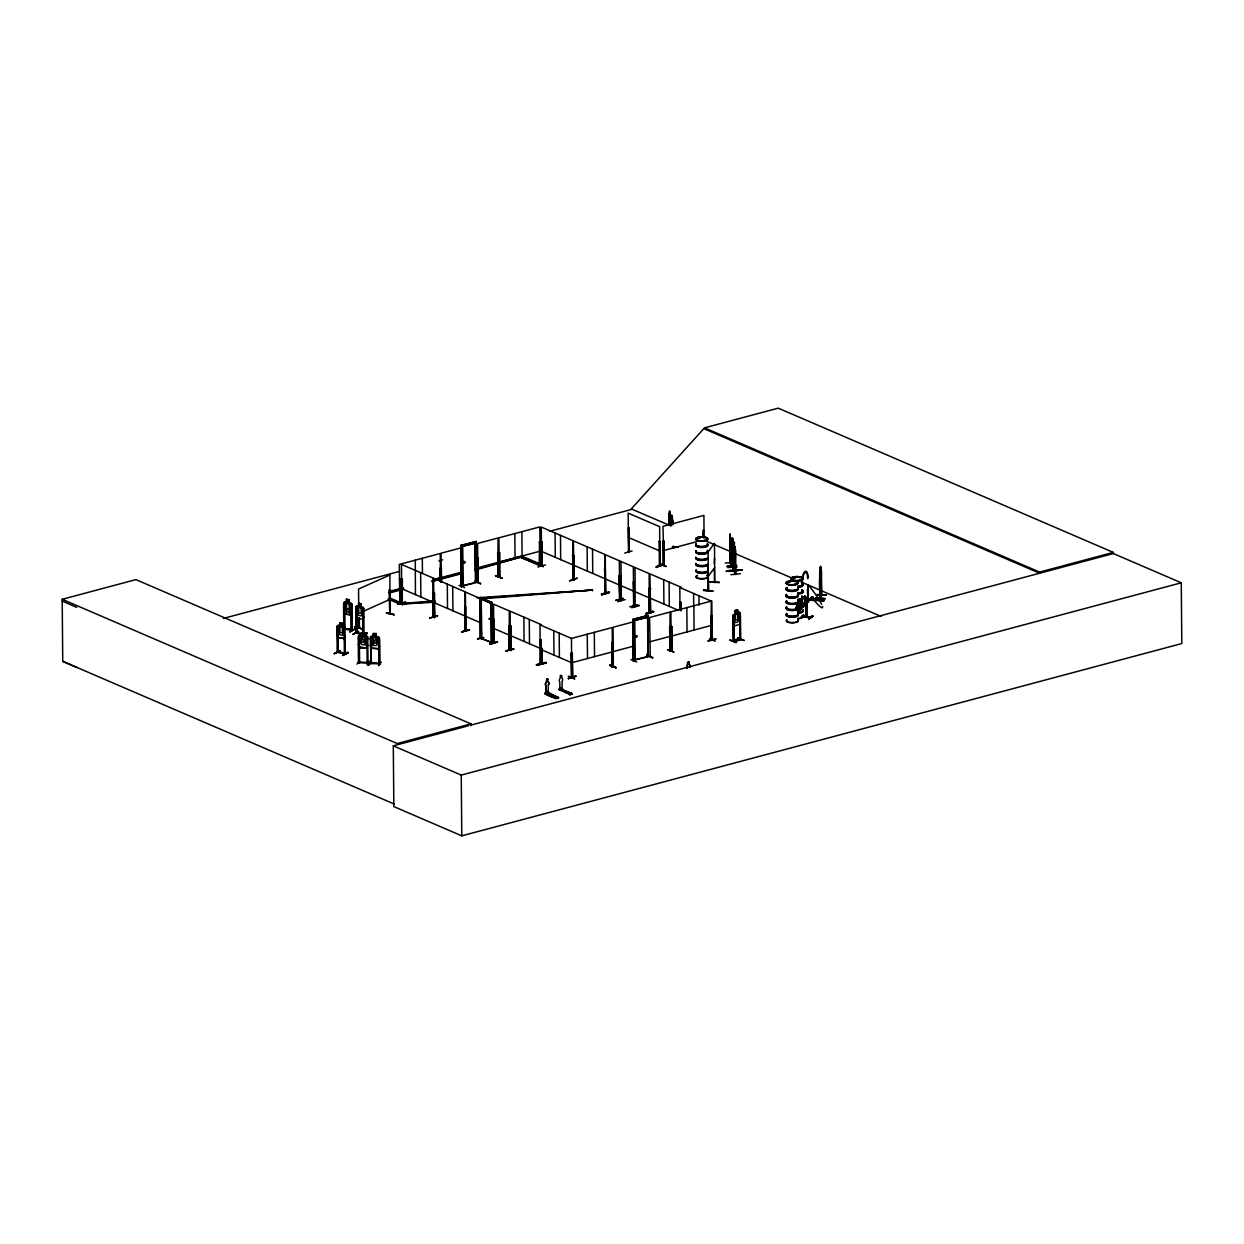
<?xml version="1.0" encoding="UTF-8"?>
<svg xmlns="http://www.w3.org/2000/svg" width="1244" height="1244" viewBox="0 0 1244 1244"><rect width="100%" height="100%" fill="white"/><g stroke="black" fill="none" stroke-linecap="round" stroke-linejoin="round"><path stroke-width="1.5" d="M807.527 590.651L807.776 599.033L808.273 588.707M808.289 598.317L808.305 590.356M797.808 608.969L799.208 606.606L800.669 607.383L799.472 605.75L800.623 602.205L799.208 605.361L797.793 604.631L798.928 606.248L797.808 608.969A6.127 2.068 -0.5 0 1 789.924 610.073A6.127 2.068 -0.5 0 1 786.597 607.399M807.045 599.126C806.205 596.342 809.129 598.053 806.858 597.835M807.076 597.12L808.88 598.815M807.807 585.582L807.822 588.039L807.822 585.302M807.651 590.154L807.745 588.505M547.811 679.084L548.029 681.79A2.146 1.617 -66.7 0 1 548.402 684.884L548.122 692.784L545.416 693.406C543.939 695.598 572.427 703.575 545.416 693.406M560.5 675.321L561.837 675.647L561.806 678.042A2.146 1.617 -66.7 0 1 562.179 681.137L561.977 689.083L559.271 689.705C558.665 687.761 559.271 692.193 561.635 689.285L572.489 694.059L571.198 693.203L568.648 694.09L571.198 693.203M820.231 573.826L820.356 573.313M819.967 577.107L819.951 579.751M820.34 573.515L820.449 572.769M820.371 579.004L820.418 584.338M703.529 590.589L712.967 591.133L703.591 590.014M703.575 590.06L712.967 591.195M820.185 568.586L820.465 566.953L820.465 567.948M819.858 577.34L819.889 584.462L820.574 575.77M821.584 594.694L820.356 598.457L820.574 570.265L820.884 585.675M824.912 598.551L815.271 598.364M824.834 598.815L815.333 597.773L824.912 598.659M669.583 512.683L669.583 511.688M807.558 589.034L807.916 599.033M731.114 550.501C731.363 543.612 731.783 555.197 729.855 548.091L729.761 544.856M733.633 552.305L733.385 554.979L733.649 552.367M735.111 558.991C731.41 543.721 735.313 565.149 735.375 556.363M820.853 575.319L820.2 579.222L820.558 575.677M734.333 543.55L734.193 543.006M735.048 564.823L733.478 559.054L735.048 564.823L735.22 562.195M820.434 586.733L820.822 581.135M734.831 562.568L725.205 562.988M729.171 571.385C770.689 567.155 698.366 573.764 738.827 570.312M546.334 693.203L545.914 685.491A2.146 1.617 -66.7 0 1 546.318 682.241L546.722 679.068M547.111 691.68L546.287 691.851L546.971 691.275M547.267 691.882L546.287 691.602L547.282 691.819M545.028 693.965L547.78 692.986L547.764 691.928L548.853 693.452L546.303 694.136L546.411 691.462M560.266 688.165L559.956 689.518L559.769 681.79A2.146 1.617 -66.7 0 1 560.095 678.509L560.406 675.57M389.543 597.882L401.019 602.827L399.542 603.978C400.412 601.49 400.117 602.531 399.962 603.573M499.108 576.05L500.166 576.796M540.067 565.103L539.352 566.191L539.912 541.684L540.409 566.067L539.787 526.912L498.86 537.843L499.373 577.029L499.435 576.127M539.476 565.258L540.316 565.211M571.696 676.627L571.991 676.752M611.939 666.768L612.872 666.706L611.892 666.8L612.359 642.308L612.654 666.597M611.924 665.882L612.126 666.006M672.18 650.861L671.122 650.954L671.962 649.866M711.475 640.193L711.148 615.547L711.755 640.302M819.578 578.133L820.9 574.946M819.749 591.46L820.978 582.969L819.749 591.46L819.501 580.808L820.931 577.636M819.703 578.133L820.853 574.23L820.993 575.023M807.683 585.286L808.118 584.524A21.039 2.581 53.1 0 1 821.615 604.351M811.446 597.198C812.736 601.723 814.882 594.585 811.446 597.198C808.429 600.246 815.753 599.033 811.43 597.167A21.039 2.581 53.1 0 0 822.486 606.512M804.37 597.478L804.712 596.622M804.728 596.171L798.803 602.096L805.039 596.296L805.195 605.237L798.866 610.198L805.163 605.128M804.775 597.431L805.086 596.234L798.788 601.272M804.448 605.579L804.852 604.522M806.61 599.515L823.901 600.494L806.61 599.997M806.921 597.12L806.921 599.219L824.337 599.421L822.02 600.401M461.726 632.061L469.423 630.102M489.856 644.174L497.538 641.702L489.887 644.268M497.507 642.122L489.716 644.19M601.598 594.819L601.536 594.026L609.202 591.973L601.598 594.819L609.513 592.579M629.682 606.839L637.348 604.739M806.407 601.101L806.143 601.738M816.266 599.375L818.132 599.297M819.92 577.605L820.138 576.081M819.951 578.755L819.998 582.954L819.827 580.295M820.123 570.25L819.905 598.426L820.123 597.198M616.169 667.453L610.073 665.027M804.681 596.342L804.417 605.455M669.148 525.03C667.608 503.26 671.853 516.493 670.749 526.29M671.231 518.328L671.822 515.234L672.584 524.595M671.34 518.313L671.48 517.504M730.368 536.522L729.933 563.19L729.855 536.102L731.301 539.974L731.488 566.067M731.861 541.28L732.11 540.456L733.26 542.99M733.804 626.105L732.871 623.337L733.742 626.074L739.527 624.441L740.258 621.254M354.789 627.1L362.517 628.997L354.804 626.681M806.019 601.179L805.879 617.086L805.521 601.661L806.532 600.385M734.007 551.154L733.696 550.408M337.14 634.207L338.073 637.379L344.261 638.716L345.023 635.855M363.948 616.526L363.108 619.356L356.904 618.004L355.986 614.831M351.181 615.049L352.036 612.281M352.13 612.312L351.243 615.158L344.728 613.992L343.748 610.851M797.217 604.04C798.695 597.649 793.656 621.316 802.224 606.979L802.1 599.981L797.653 602.718M405.637 602.251L397.753 604.273L405.388 602.205M537.828 567.015L545.478 564.916M514.254 649.057L506.635 650.752M569.876 580.808L577.154 578.211M624.706 553.067L632.092 550.921M646.445 613.774L654.095 611.675M736.277 642.262L729.73 640.333M396.634 602.236L402.605 604.351M495.812 575.817L502.141 578.133M568.275 676.441L574.65 678.882M568.632 676.285L574.604 678.773M666.053 566.16L659.755 564.154M668.183 649.648L674.139 652.183M367.789 645.045L366.856 647.953L359.563 647.502L358.474 644.454M806.299 601.365L805.521 601.909L806.921 601.692L806.656 617.195L806.547 601.396M362.968 633.834L356.841 632.605M334.512 653.722L339.907 650.472L334.403 653.644M339.83 650.876L334.076 653.629M353.28 634.269L358.676 631.517M820.091 573.017L820.527 571.96L820.465 577.776L820.776 577.029M820.558 576.081L820.231 579.284M820.185 582.659L820.605 581.663M819.998 585.333L820.62 584.058M819.843 588.645C822.439 581.897 818.894 593.217 819.765 586.111L819.843 591.46M464.167 562.443L465.256 562.35M464.152 561.448L464.572 562.739M465.225 562.319L464.199 562.412M636.166 636.493C637.69 636.508 634.58 634.984 636.757 636.866M489.079 619.248L490.463 619.248M490.183 619.294L489.856 618.299M490.525 619.154L490.027 618.734M492.018 618.828L492.111 617.786M357.028 664.156L359.112 660.984M371.35 661.295L368.737 664.965L370.852 661.715M371.272 661.715L368.784 664.902M820.216 570.265L820.651 566.144L820.978 585.675M821.522 570.949L821.584 595.581L821.009 568.415L819.64 572.318L819.672 588.847M820.169 576.827L820.62 575.848M819.889 582.954L821.242 577.154M816.873 594.772L826.451 595.238L816.795 594.492M820.107 597.229L819.967 598.442M821.755 594.383L821.242 595.503M820.123 597.447L821.258 594.927M819.983 598.411L821.584 594.943M371.039 647.486L376.808 636.57M823.901 600.494L806.563 599.795L807.092 598.597M808.833 598.691L808.367 599.592M816.375 599.002L815.815 600.074M818.132 599.095L817.557 600.168M821.429 599.484L819.672 599.173L819.112 600.246M821.429 599.266L820.853 600.339M823.823 600.899L824.337 599.421M546.987 691.975L546.458 691.664M688.958 661.73L687.543 662.274L687.528 665.027A2.146 1.617 -66.7 0 0 687.201 668.308L687.201 668.308A2.146 1.617 -66.7 0 1 687.45 664.996L687.528 665.027M801.851 596.342L801.867 596.311A6.033 2.037 -0.5 0 1 797.793 599.67M359.485 627.209L358.536 627.178L359.485 626.96M389.807 589.672L389.745 614.318L389.279 589.92L390.072 589.749L389.279 589.92M669.225 513.15L669.303 525.31M671.511 518.841L671.729 515.234M732.141 541.793L732.452 538.186L732.98 539.305M733.385 542.913L734.053 571.618L734.178 542.182L734.706 555.275L733.913 551.372M359.5 662.601L358.567 662.694L358.428 636.384L359.516 635.389L361.055 635.482L367.058 647.315M359.5 635.404L361.506 635.544L361.584 632.652M359.376 638.312L358.443 638.374L359.376 638.312L359.609 662.741L358.738 661.808M364.57 632.792L361.46 632.59C358.972 644.05 376.528 625.063 360.076 636.539L360.122 642.122L361.693 644.625L364.585 644.812L366.125 642.526L366.078 636.944L364.508 635.839L364.585 632.761M364.585 635.777L367.726 637.021L368.006 663.301L367.027 662.228M366.731 635.886L367.726 637.021M366.918 638.825L367.773 638.872L366.918 638.825L367.135 663.285L368.006 663.161L358.661 662.679L358.521 636.43M370.23 639.043L371.085 639.105L371.287 663.55L371.396 662.539L379.715 663.207M359.609 662.103L367.96 662.43M369.11 661.139L367.524 664.856M367.135 664.794L369.157 661.528M371.381 663.394L371.381 662.508M378.674 663.394L379.669 663.068M378.845 663.907L379.731 664.094L379.498 639.665L378.565 639.727L378.86 664.063L378.969 663.005M380.866 661.979L378.845 665.587M378.72 665.633L380.944 662.383M732.949 615.36L739.34 612.359L740.18 613.23L740.351 639.354L733.183 641.438L732.809 615.313L735.297 613.572L735.359 610.664C739.791 607.103 735.686 614.878 739.402 612.39M371.194 663.534L370.152 637.177C374.024 637.612 373.309 630.117 373.309 636.477L371.8 637.317L371.847 642.899L373.418 645.403L376.31 645.605L377.834 643.319L377.787 637.737L376.232 636.633L379.436 637.814L379.591 664.094M376.279 633.585L373.184 633.367M370.199 645.232L371.272 648.279L378.58 648.746L379.513 645.838L378.471 648.684L371.381 648.155M379.436 637.83L378.44 636.695L371.21 636.228M545.696 693.67L556.519 698.351M570.234 694.541L559.271 689.705M555.679 698.553L558.634 697.76L547.578 691.991L548.853 692.395M557.903 697.837L547.127 693.406L558.136 697.9M558.292 697.868L555.913 698.382M708.131 590.853L708.023 566.409L708.567 590.729M714.538 558.229L714.258 563.61M719.405 582.627L710.06 581.865M714.833 582.55L714.522 581.461M714.771 581.648L714.74 582.534L714.507 543.317L708.116 551.807L708.489 590.869M714.476 582.347L714.398 568.881M708.334 576.112L714.725 567.622M474.944 546.691L474.975 545.51M475.301 563.019L475.27 561.853M481.164 602.283L481.304 603.122M481.288 601.645L481.304 602.283M481.444 619.481L481.35 618.579M481.568 633.631L481.599 633.072M553.207 696.002L552.196 695.676M699.719 538.325L698.273 537.859M699.423 537.952L698.366 537.952M704.275 540.627L705.224 540.751L704.493 540.316M789.629 582.223L788.478 581.85M788.416 582.192L789.505 582.254M789.816 582.145L788.945 581.694M793.859 577.822L794.885 577.993M794.621 578.071L794.481 578.056M794.823 584.198L795.476 584.369M800.172 580.186L799.939 580.046M673.004 547.189L673.315 546.505M729.901 562.941L731.534 566.067M731.488 565.18L730.399 562.599M733.867 570.374L732.156 566.409M732.7 567.575L731.954 541.187L731.923 566.067L730.275 562.926M734.753 546.225L735.531 574.464L734.209 571.245M734.395 570.669L732.498 567.28L732.389 554.186M735.686 574.09L735.639 550.097M669.505 525.326L631.268 508.936L704.539 427.843L778.246 408.156L1113.318 552.414L1113.333 553.549L1181.271 582.798L1181.8 643.552L461.773 835.844L393.835 806.594L393.306 745.84L468.319 725.796M356.002 606.87L356.935 606.03M337.108 652.416L337.077 626.167L338.057 625.281L344.199 626.634L342.255 626.338L342.38 623.244L343.686 633.18L342.395 635.28L339.923 634.751L338.586 632.061L338.539 626.494L339.767 625.654M343.764 602.873L344.743 602.018M798.803 602.096L805.07 597.104M806.921 601.443L806.501 617.179M807.698 600.899C809.766 597.897 806.61 604.786 807.947 600.93M801.836 606.87L805.179 604.413L804.355 605.377M798.866 609.373L805.148 604.506M807.714 602.298L808.849 601.567L808.584 600.152M801.26 616.931L803.655 614.38M809.02 618.595L812.69 615.562L809.098 618.641M809.098 618.983L813.141 616.091L809.035 619.092M796.144 609.98L796.02 606.979L799.923 602.345L800.934 605.844L799.985 608.129L796.051 609.964L797.357 608.985M797.715 611.597L801.058 608.845M734.069 641.344L733.649 616.946L734.162 641.329M740.724 638.561L740.133 638.732M739.574 615.236L739.978 639.649L739.574 615.236L740.46 615.127L740.662 639.478C732.187 643.926 730.072 639.494 739.698 638.918M496.138 575.677L502.187 578.242M665.991 566.611L659.724 564.232M561.79 689.503L561.619 688.227M571.96 694.23L569.534 694.852L572.287 693.67M358.614 627.147L359.034 628.111L358.816 618.221M358.894 628.111L359.065 617.91M663.41 564.512L663.969 564.372M663.021 565.32L662.896 541.016L663.783 540.907L663.985 565.258L662.974 526.336L703.902 515.405L704.088 537.828M571.291 677.311L571.323 652.898L572.333 653.147L572.629 677.451L572.131 653.053M712.112 615.811L711.226 615.92L712.112 615.811L712.314 640.178L711.786 600.961L670.858 611.892L671.325 651.078L671.822 649.866M712.268 639.276L711.117 639.074M346.501 602.22L346.423 599.266L349.253 599.732L349.284 614.769M352.021 630.537L352.068 604.289L351.166 603.06L344.65 601.941L343.671 602.811L343.935 627.054M344.728 613.992L343.795 610.82M478.038 582.347L478.069 558.136M498.424 576.174L497.802 577.076L497.973 552.678M613.556 666.146L613.323 665.462M344.51 604.755L344.635 629.184L344.51 604.755L343.577 604.724L343.779 627.163M351.212 630.366L351.243 605.983L351.461 630.257M351.85 606.217L351.088 606.077M343.826 628.189L344.79 628.173L344.09 628.92M352.207 629.542L344.635 628.547L351.912 629.651M349.984 631.89L354.664 628.982M349.859 631.936L355.069 629.137M553.331 695.956L552.678 695.583M346.594 602.345L345.21 603.091L345.257 608.674L346.672 611.317L349.269 611.784L350.637 609.638L350.575 604.055L349.191 602.811M817.619 599.515L816.67 599.81M358.567 603.309L361.211 603.884L361.087 606.979L362.47 608.238L362.533 613.821L361.226 615.92L358.77 615.391L357.432 612.701L357.37 607.119L358.692 606.419L358.567 603.309L361.211 603.884M356.142 632.947L363.295 634.502L363.17 610.213L363.186 634.611L356.033 633.056L356.017 608.658M356.733 608.814L356.717 633.243L356.733 608.814L355.831 608.751M363.699 610.462L362.968 610.306M337.077 626.167L338.197 652.478L337.295 651.421M337.901 628.173L336.984 628.111L337.901 628.173L338.01 652.587L337.513 651.421M344.992 627.909L344.137 626.649L345.101 654.157L344.868 629.822M338.073 637.379L344.324 638.701M356.359 632.947L355.955 632.154L357.028 632.232M358.334 631.454L352.907 634.269L358.303 631.517M363.139 633.523L364.15 634.658M361.398 636.119L366.856 633.305M344.261 653.955L345.148 653.271M344.526 652.991L338.01 651.965M342.551 654.982L347.993 652.245L342.613 655.028M342.675 655.448L348.398 652.82M348.398 652.805L342.551 655.479M489.079 618.563L490.602 619.185M490.276 618.175L489.607 619.248M461.726 586.251L462.535 586.033L462.193 546.318L475.068 543.022L475.41 582.472L476.545 582.301L476.188 541.389L460.918 545.292L461.54 586.717M497.802 577.045L498.051 537.983L477.587 543.457L477.929 582.55L477.851 558.043M633.243 660.859L632.916 619.341L633.523 660.968M669.801 651.125L670.049 612.032L649.586 617.506L650.301 656.521M358.443 607.352L358.941 603.495M394.099 614.458L386.666 612.888M359.112 627.816L358.536 618.159M389.854 614.272L389.947 574.977L358.552 589.034L358.707 605.859M386.34 613.028L394.395 614.8L386.402 612.934M465.427 631.19L465.816 606.917M605.61 593.077L605.517 593.963L605.377 569.457M619.792 599.826L619.201 575.599L619.621 600.043L619.792 598.939M508.858 625.639L509.449 649.866M621.347 600.557L620.989 561.464M633.367 605.066L634.036 605.983L633.491 581.57L633.818 605.859M649.181 612.717L648.964 588.225L649.508 612.654M363.994 611.006L390.149 599.281M400.428 603.293L400.335 579.098L399.433 579.191L400.335 579.098M731.861 565.165L730.072 562.63M732.654 567.559L732.529 554.466M734.395 571.556L734.131 546.318L734.691 552.88L734.178 551.901M671.122 650.954L671.962 650.752L671.667 626.478L672.04 650.907M712.299 639.292L711.63 639.276M552.491 695.427L553.036 695.862M566.051 691.975L567.28 692.022M735.204 610.555L737.708 609.871L737.661 612.997L738.827 613.603L738.874 619.185L737.676 621.938L735.391 622.591L734.162 620.554L735.282 610.586M743.788 640.116L737.956 638.016M740.398 638.436L740.118 639.603M739.916 639.012L733.929 640.598M743.85 640.489L737.645 638.032M737.536 638.125L744.161 640.473M441.091 582.316L441.309 567.808L441.636 582.301M459.02 585.442L464.758 587.572M501.316 577.807L495.578 575.692M478.1 581.446L477.696 582.456M461.26 586.841L461.368 545.572L475.986 541.669M480.542 583.825L476.296 581.352M501.285 577.776L495.407 575.645M612.965 641.951L613.136 666.271L613.308 641.857M630.817 659.553L636.772 661.995M667.375 649.788L673.315 651.856M633.491 660.968L633.383 619.621L647.984 615.718M652.54 657.874L646.818 654.779M439.785 581.057L440.36 568.259L440.687 580.964M439.676 568.446L440.578 568.352M499.513 576.998L499.186 552.694M402.387 579.346L401.579 579.191L402.387 579.346L402.201 603.713M539.212 541.871L540.114 541.762M542.213 541.995L541.42 541.84L542.213 541.995L542.228 566.409L541.949 542.073M629.106 528.047L629.106 552.46L629.106 528.047L628.298 527.891L628.826 552.134M432.757 616.853L432.943 577.962L401.454 564.418L401.781 603.542L434.669 600.836M433.067 592.735L432.943 616.713M537.719 564.574L543.27 566.766M541.653 566.191L541.28 527.067L572.769 540.627L572.971 579.409M573.157 555.322L572.364 555.166M434.436 593.139L434.451 617.537L434.436 593.139L433.643 592.984L434.747 617.459M573.733 555.57L574.215 580.171L574.277 555.804M402.683 602.765L402.278 602.827M541.98 565.211L542.026 565.196M402.652 604.833L396.696 601.801M659.367 565.522L659.507 541.156L660.051 565.787L660.051 564.9M660.051 541.373L659.242 541.218M703.124 530.271C704.695 529.011 701.803 535.729 703.187 537.47M629.308 551.45L628.422 551.31L629.324 552.305M465.194 630.832L464.852 606.232L466.065 631.19M465.38 606.466L464.587 606.31M605.159 593.497L604.677 568.897L605.222 593.528M604.957 569.192L604.413 568.974M433.005 615.858L432.943 615.827M572.504 578.553L573.453 578.755L572.598 579.517M429.662 618.066L437.732 615.687L429.74 618.035M569.596 580.777L577.123 578.149M663.861 564.481C644.159 573.111 667.795 559.396 663.425 565.398M464.727 629.962L465.101 629.651M601.583 594.072L609.171 592.455M511.02 626.105L510.211 625.95L511.02 626.105L510.817 650.472M681.401 587.386L649.912 573.842L650.643 613.136M540.922 664.203L540.907 639.789L540.254 663.969M680.748 602.454C679.255 601.194 682.039 608.129 680.81 609.653M650.861 613.168L650.643 612.25M511.315 650.425L510.413 650.27M571.431 653.24L572.333 653.147M611.675 642.495L612.577 642.402M671.884 626.556L671.185 626.743M541.964 662.943L542.244 662.865M541.124 663.207L540.922 663.316M545.929 662.259L536.242 664.778L546.256 662.881L538.605 664.949M538.279 664.84L546.225 662.834M616.153 667.764L610.213 665.26M709.329 638.794L715.347 641.22M571.198 676.612L572.629 676.798M575.848 676.005L568.508 678.664M568.181 678.524L575.863 676.394M568.508 678.649L575.817 675.958M708.054 640.738L715.689 638.67M708.007 641.173L715.984 639.26M620.569 576.19L621.036 600.634L620.849 576.314M509.34 649.881L509.278 610.913L493.526 604.149L493.915 643.412L493.666 618.906M493.666 619.092L493.604 643.288M635.155 606.683L635.078 567.544M461.742 631.688L469.408 629.604M358.754 661.668L359.594 661.715M370.339 662.461L371.272 662.508L370.448 663.503M370.463 663.487L379.793 663.954M615.671 600.417L623.337 598.333L615.687 600.385M480.651 637.69L477.572 638.965L482.174 637.612M477.572 638.965L483.854 637.363M625.219 599.608L617.568 601.692M631.517 607.243L639.167 605.175M639.307 605.641L631.657 607.741M645.667 613.727L653.193 611.208L645.683 613.774M645.527 613.603L653.333 611.721M77.206 667.624L62.744 661.326L62.2 599.297L135.907 579.611L470.978 723.868L470.994 725.641L470.201 725.299L1113.333 553.549M461.493 547.749L441.029 553.222L441.293 582.394M223.267 618.455L399.542 571.385M438.914 560.857L442.662 559.862M549.553 531.312L632.154 509.262L631.377 508.92M389.854 591.273L402.854 587.806M434.436 579.377L462.286 571.929M475.301 568.461L498.269 562.288M501.301 561.51L521.734 556.052L542.555 565.025L541.062 565.429L521.391 557.716L541.078 566.176L542.571 565.787L521.734 556.814M399.526 588.739L403.072 587.79M435.073 579.237L440.454 577.807M499.062 562.148L539.989 551.216M389.139 592.268L402.139 588.801M431.87 580.855L461.586 572.924M475.301 569.223L522.884 556.55L476.452 569.721M389.154 593.03L404.005 589.065M431.87 581.617L461.586 573.686M401.019 602.827L399.526 603.216L389.699 598.986M492.313 643.335L491.473 643.055L491.193 603.293L481.272 599.11L481.615 638.716L480.573 638.514L480.075 597.54L491.955 602.423L491.986 643.428L491.955 602.423M663.176 550.641L696.671 541.7M632.916 619.341L648.186 615.438L648.342 656.397L647.922 615.329M633.18 619.45L648.186 615.438M633.725 660.3L634.533 660.082L634.191 620.367L647.191 616.9M648.544 656.35L634.596 659.895L647.922 656.739L647.58 617.304L634.253 620.445L647.098 617.024M571.307 638.467L612.235 627.551L612.53 666.613M633.491 621.798L613.043 627.271L613.339 666.349M571.525 662.788L612.452 651.856M613.245 651.576L633.709 646.102M649.803 641.811L670.267 636.337M671.06 636.197L711.988 625.265M546.085 691.446L546.878 691.244M560.733 687.543L560.158 690.436L562.708 689.751L561.433 688.29L562.521 689.596L562.708 688.694M562.521 689.596L560.36 690.171L559.069 688.912M553.502 695.24L550.952 696.142L554.591 695.707M567.357 691.54L564.807 692.442L568.446 692.006M555.539 696.127L552.989 697.013L556.628 696.593M569.394 692.426L566.844 693.312L570.483 692.892M557.343 696.904L554.793 697.791L558.432 697.371M470.978 723.868L397.271 743.554L62.2 599.297M704.539 427.843L1039.611 572.084L1113.318 552.414M393.306 745.84L461.244 775.09L1181.271 582.798M475.348 571.276L475.192 542.851L462.193 546.318L475.581 543.255M464.183 561.526L464.059 562.568M464.478 561.588L464.447 562.77M473.591 582.954L462.597 585.846L475.923 582.69M481.972 598.986L491.691 603.231L483.589 599.686M490.416 641.966L481.646 638.607L492.033 642.682M634.253 620.445L647.58 617.304M635.933 635.56L637.146 635.964L636.446 636.819M733.54 641.531L733.183 617.226M499.746 576.718L499.886 552.507M663.658 565.118L663.783 540.907M794.652 578.227L793.75 578.165M572.007 677.638L571.851 653.116M363.948 634.798L363.886 608.518L363.03 607.259L356.826 605.952L355.908 606.808L355.986 633.072M400.226 603.324L400.133 579.004M711.972 640.069L711.024 639.945L711.288 601.085L679.815 587.526L680.001 609.964M461.571 586.919L460.918 545.292M547.065 678.773L547.889 679.115M337.528 652.307L345.35 654.033M345.023 653.271L338.197 651.872M344.448 653.862L345.257 654.017M498.082 577.169L497.631 552.771M699.33 538.419L698.724 538.248M794.434 578.273L793.516 578.242M795.289 584.618L794.916 584.307M481.459 638.701L481.21 598.986M476.918 597.773L592.517 590.045L483.045 598.737M401.843 579.113L402.014 603.962L435.011 601.458M479.189 598.255L592.517 590.045M402.014 603.962L435.027 602.22M734.053 548.013L734.535 552.134M734.66 552.056L735.251 554.155L733.696 550.299M669.505 514.005L669.567 510.88L670.687 517.022M672.273 516.291L672.973 524.595L672.957 521.376M670.874 518.499L671.076 524.393M669.023 521.905L669.319 525.201M730.663 537.874L731.317 539.974M732.903 539.243L732.98 551.263L732.187 547.376M732.374 541.187L732.358 538.186M678.12 546.738L672.475 547.655M672.398 547.562L678.198 547.344M734.722 543.239L734.1 542.322M733.478 544.343L734.364 544.888M733.68 545.199L735.095 546.987M729.855 548.153L731.13 550.625M735.313 548.324L735.406 574.401M731.907 549.21L733.385 554.979M732.11 552.523L733.493 554.979M731.69 564.838L731.301 565.818L731.565 548.931M736.495 565.336L726.947 566.409L736.572 565.958M726.962 566.393L736.572 565.88M727.538 567.559L737.086 566.937M732.327 566.984L734.038 569.27M729.217 570.327L738.749 569.69M735.344 573.468L734.38 570.965M740.475 573.686L730.943 574.712M541.575 663.487L541.498 648.217M540.907 639.789L540.114 639.634L541.218 664.109L540.316 663.938L539.989 624.877L571.462 638.421L571.774 677.653L571.323 652.898M389.761 614.287L389.543 589.983M806.205 616.822L806.143 600.883M659.724 565.46L659.507 541.156M650.519 612.841L650.037 588.614L650.845 588.77M465.069 630.537L464.852 606.232M542.182 663.721L541.28 663.565L542.042 648.435M826.374 594.943L816.81 594.865M808.382 588.21L808.336 587.806M806.936 598.893L824.383 599.795M806.547 600.106L823.87 600.805M399.853 603.589L399.308 564.418L440.236 553.502L440.469 580.87M363.979 633.32L362.113 633.196L362.113 634.191L363.979 634.316M359.532 635.544L366.685 635.979M719.39 582.254L710.013 581.912M734.193 570.358L733.758 545.821M805.521 601.661L806.858 601.723M804.479 597.384L805.117 605.315M803.857 615.967L811.072 617.288L803.422 616.371M802.116 616.138L811.244 617.226M801.602 616.573L810.637 617.226M801.463 616.744L810.45 617.833M344.541 652.96L344.681 653.877M802.162 607.01L802.069 600.09M605.517 593.948L605.237 554.7L649.104 573.577L649.477 612.67M633.631 606.061L633.367 566.798M346.516 599.39L349.16 599.81M346.594 603.34L349.191 603.807M346.641 608.922L349.237 609.389M465.691 631.299L465.411 592.035L491.193 603.293M343.795 629.029L352.316 630.428L352.068 604.289M670.049 651.203L669.63 626.821M342.38 623.244L339.736 622.669L339.783 625.81L338.026 625.421M609.855 665.276L616.153 667.795L609.778 665.384M362.564 629.06L354.835 626.649M659.849 565.756L659.647 526.678L628.173 513.134L628.531 552.243M574.075 579.284L574.448 579.175M604.988 593.217L604.553 593.295M434.249 617.506L433.518 578.211L464.992 591.771L465.443 631.221M344.308 654.002L344.324 629.573M740.118 613.199L739.294 612.468M736.324 642.744L730.104 639.774M605.595 593.948L604.817 554.42L573.344 540.876L574.277 580.202L574.013 555.866M513.337 649.01L505.686 651.063L513.352 648.901M509.029 649.99L509.138 625.577M612.779 665.82L612.064 666.924L611.877 642.588M432.523 592.517L433.332 592.673M405.357 602.251L397.722 604.32M432.741 616.822L433.612 616.946M511.237 650.394L510.475 625.872M495.563 575.63L501.487 578.165M476.281 581.741L480.728 583.638L474.617 581.259M704.555 428.978L1039.626 573.235L1039.611 572.084M706.841 541.404L731.736 552.118M735.297 553.658L792.195 578.149M801.089 581.974L881.11 616.418M628.375 537.439L659.864 550.983M541.498 551.372L572.986 564.932M573.546 565.18L605.035 578.74M605.455 579.004L649.321 597.882M650.13 598.146L678.089 610.182M476.188 541.389L476.343 582.347M689.114 662.103L689.238 664.576A2.146 1.617 -66.7 0 1 689.891 667.173M480.075 597.54L491.815 602.594L492.173 643.272M541.56 624.737L510.087 611.177L510.413 650.301M401.672 588.723L433.145 602.267M433.721 602.516L465.209 616.075M510.289 635.482L540.02 648.279M465.629 616.34L481.366 623.12M493.744 628.453L509.48 635.217M540.191 649.181L571.68 662.725M391.191 599.344L401.034 603.573M388.066 599.033L399.542 603.978M548.029 681.79L547.951 681.743A2.146 1.617 -66.7 0 1 548.324 684.838L548.402 684.884M546.318 682.241L546.24 682.21A2.146 1.617 -66.7 0 0 545.914 685.491L546.411 693.235L545.214 692.613M561.122 689.409L572.256 693.996L560.92 689.705M547.267 693.11L558.572 697.791M545.416 692.566L546.505 693.872L548.651 692.457M545.199 693.794L556.084 698.444M62.744 661.326L394.255 804.044M634.767 635.451L634.782 637.083M462.768 561.402L462.519 562.926M647.922 656.739L647.502 652.836M62.216 601.07L76.677 607.367M673.455 547.189L673.455 546.303M711.024 639.945L710.946 622.824M542.182 663.69L541.358 662.71M474.944 545.494L475.161 546.38M541.638 565.305L541.56 566.16M541.109 664.063L541.233 648.279M511.222 649.508L511.02 650.503L510.755 626.183M733.665 569.519L732.654 566.969M673.128 547.469L673.004 546.303M664.063 564.652L656.412 566.673M362.937 607.383L363.746 608.565M592.517 590.807L592.16 589.423M734.115 552.134L734.8 560.515L734.287 556.706C733.571 565.771 733.633 543.41 734.255 555.353L734.582 553.207L734.706 558.696L734.162 557.716M730.212 534.64L730.383 535.558M729.855 536.102L730.244 536.957M732.11 540.456L732.498 541.311M733.369 542.99L732.871 539.305M730.197 543.535L730.71 544.514L730.15 537.952L730.399 563.237M734.053 570.98L735.842 574.401M671.371 517.52L672.833 521.391M669.567 520.583L670.081 521.563L669.521 515L669.63 525.295M358.599 644.408L359.578 647.471L358.505 644.392M337.295 634.176L338.197 637.255M824.259 600.043L806.563 598.753L806.563 599.795M734.644 552.118L734.722 561.091L733.882 557.203M670.018 514.985L670.096 523.957L669.288 520.054M819.967 583.187L820.216 585.053M819.78 585.877L820.029 587.728M729.917 543.006L730.726 546.909L730.197 533.832L730.135 536.957M808.04 585.131L808.196 587.323M799.099 601.303L799.114 602.127M799.177 609.404L799.177 610.229M703.327 530.348L703.404 537.563M699.004 595.798L699.081 605.144M693.857 605.75L694.074 630.055M693.592 593.466L693.717 606.543M686.828 607.632L687.046 631.936M680.981 601.941L681.059 610.944M680.484 602.531L680.546 609.731M680.204 602.22L680.266 609.436M672.32 524.066L671.776 519.354L671.822 524.937M669.101 582.099L669.319 606.403M663.69 579.766L663.907 604.086M634.767 620.678L635.109 660.113M619.341 560.764L619.714 600.043M594.321 632.325L594.523 656.63M592.533 549.133L592.75 573.437M587.121 546.8L587.339 571.12M587.277 634.207L587.495 658.511M572.629 555.088L572.971 579.704M560.484 535.34L560.686 559.644M559.178 633.134L559.396 657.438M555.073 533.007L555.275 557.312M553.767 630.801L553.984 655.106M544.219 662.85L536.568 664.918M541.684 541.778L542.026 566.378M541.778 648.513L541.902 663.814M539.429 541.949L539.554 566.284M529.275 619.45L529.493 643.754M523.864 617.117L524.082 641.422M521.858 531.701L522.076 556.006M514.829 533.583L515.047 557.887M491.022 603.402L491.364 642.853M480.573 597.758L480.433 638.452L480.417 597.462M462.752 546.629L463.11 586.064M461.244 775.09L461.773 835.844M452.707 586.484L452.925 610.788M447.296 584.151L447.513 608.456M439.878 568.539L439.987 581.15M422.322 558.276L422.447 573.235M420.643 572.675L420.861 596.98M415.278 560.158L415.449 594.648M402.123 579.409L402.372 604.584M376.31 633.554L376.201 636.664M359.345 617.988L359.438 627.925M346.47 599.235L346.703 614.303M707.369 544.67A6.033 2.037 -0.5 0 1 701.787 547.531A6.033 2.037 -0.5 0 1 696.205 544.763M707.416 550.252A6.033 2.037 -0.5 0 1 702.627 553.098A6.033 2.037 -0.5 0 1 695.847 550.859M707.914 552.041A6.127 2.068 -0.5 0 1 700.263 553.829A6.127 2.068 -0.5 0 1 696.189 551.076M707.494 550.983A6.127 2.068 -0.5 0 1 707.914 551.496M707.494 550.641A6.127 2.068 -0.5 0 1 701.849 553.533A6.127 2.068 -0.5 0 1 696.173 550.734M707.432 543.923A6.127 2.068 -0.5 0 1 701.787 546.831A6.127 2.068 -0.5 0 1 696.127 544.017M707.354 543.55A6.033 2.037 -0.5 0 1 701.787 546.411A6.033 2.037 -0.5 0 1 696.189 543.644M707.432 544.281A6.127 2.068 -0.5 0 1 701.787 547.173A6.127 2.068 -0.5 0 1 696.127 544.374M707.836 552.429A6.033 2.037 -0.5 0 1 701.056 554.233A6.033 2.037 -0.5 0 1 695.862 551.994M707.416 551.387A6.033 2.037 -0.5 0 1 707.836 551.901M707.836 557.654A6.002 2.022 -0.5 0 1 701.118 559.458A6.002 2.022 -0.5 0 1 695.94 557.234M707.883 558.043A6.033 2.037 -0.5 0 1 701.118 559.847A6.033 2.037 -0.5 0 1 695.909 557.607M707.883 557.825A6.049 2.037 -0.5 0 1 701.103 559.629A6.049 2.037 -0.5 0 1 695.894 557.39M706.841 575.677A6.033 2.037 -0.5 0 1 706.141 578.429A6.033 2.037 -0.5 0 1 697.993 578.491A6.033 2.037 -0.5 0 1 697.262 575.754M706.81 575.288A6.002 2.022 -0.5 0 1 706.11 578.025A6.002 2.022 -0.5 0 1 698.008 578.087A6.002 2.022 -0.5 0 1 697.293 575.366M707.945 564.838A6.033 2.037 -0.5 0 1 701.165 566.642A6.033 2.037 -0.5 0 1 695.971 564.403M707.991 570.421A6.033 2.037 -0.5 0 1 701.227 572.224A6.033 2.037 -0.5 0 1 696.018 569.985M708.007 571.54A6.033 2.037 -0.5 0 1 700.45 573.297A6.033 2.037 -0.5 0 1 696.422 570.592M707.665 571.68A6.127 2.068 -0.5 0 1 699.672 572.862A6.127 2.068 -0.5 0 1 696.345 570.187M708.023 564.107A6.127 2.068 -0.5 0 1 701.149 565.942A6.127 2.068 -0.5 0 1 695.878 563.656M707.929 563.703A6.033 2.037 -0.5 0 1 701.165 565.522A6.033 2.037 -0.5 0 1 695.956 563.268M707.852 558.649A6.002 2.022 -0.5 0 1 701.118 560.453A6.002 2.022 -0.5 0 1 695.94 558.229M708.069 570.809A6.127 2.068 -0.5 0 1 701.212 572.644A6.127 2.068 -0.5 0 1 695.94 570.374M708.023 564.449A6.127 2.068 -0.5 0 1 701.149 566.284A6.127 2.068 -0.5 0 1 695.878 564.014M707.898 558.307A6.049 2.037 -0.5 0 1 701.118 560.127A6.049 2.037 -0.5 0 1 695.894 557.872M689.16 664.545A2.146 1.617 -66.7 0 1 689.534 667.639M798.073 589.112A6.033 2.037 -0.5 0 1 791.308 591.444A6.033 2.037 -0.5 0 1 786.503 588.692M798.135 594.694A6.033 2.037 -0.5 0 1 791.355 597.027A6.033 2.037 -0.5 0 1 786.566 594.274M798.135 595.814A6.033 2.037 -0.5 0 1 791.371 598.162A6.033 2.037 -0.5 0 1 786.566 595.394M798.15 601.054A6.002 2.022 -0.5 0 1 791.417 603.387A6.002 2.022 -0.5 0 1 786.643 600.634M798.213 595.425A6.127 2.068 -0.5 0 1 791.355 597.789A6.127 2.068 -0.5 0 1 786.488 594.99M798.213 595.083A6.127 2.068 -0.5 0 1 791.355 597.447A6.127 2.068 -0.5 0 1 786.488 594.648M798.15 588.365A6.127 2.068 -0.5 0 1 790.515 590.698A6.127 2.068 -0.5 0 1 787.219 587.479M798.073 587.992A6.033 2.037 -0.5 0 1 791.308 590.325A6.033 2.037 -0.5 0 1 786.503 587.572M798.166 588.723A6.127 2.068 -0.5 0 1 790.515 591.04A6.127 2.068 -0.5 0 1 787.234 587.821M798.181 601.474A6.033 2.037 -0.5 0 1 791.417 603.807A6.033 2.037 -0.5 0 1 786.612 601.054M797.824 609.265A6.033 2.037 -0.5 0 1 789.956 610.431A6.033 2.037 -0.5 0 1 786.69 607.803M786.721 613.385A6.033 2.037 -0.5 0 0 792.319 616.153A6.033 2.037 -0.5 0 0 797.886 613.292A6.033 2.037 -0.5 0 0 803.111 610.851M797.902 614.427A6.033 2.037 -0.5 0 1 792.319 617.288A6.033 2.037 -0.5 0 1 786.737 614.505M797.902 619.668A6.002 2.022 -0.5 0 1 792.366 622.513A6.002 2.022 -0.5 0 1 786.814 619.761M797.964 614.023A6.127 2.068 -0.5 0 1 792.319 616.915A6.127 2.068 -0.5 0 1 786.659 614.116M797.964 613.681A6.127 2.068 -0.5 0 1 792.319 616.573A6.127 2.068 -0.5 0 1 786.659 613.774M797.109 609.016A6.127 2.068 -0.5 0 1 789.194 609.622A6.127 2.068 -0.5 0 1 786.597 607.056M797.046 608.611A6.033 2.037 -0.5 0 1 789.24 609.202A6.033 2.037 -0.5 0 1 786.674 606.683M797.746 603.091A6.002 2.022 -0.5 0 1 789.909 604.257A6.002 2.022 -0.5 0 1 786.659 601.629M798.197 601.707A6.049 2.037 -0.5 0 1 791.417 604.04A6.049 2.037 -0.5 0 1 786.612 601.287M797.948 620.056A6.033 2.037 -0.5 0 1 792.381 622.917A6.033 2.037 -0.5 0 1 786.783 620.15M801.742 590.776A6.033 2.037 -0.5 0 1 797.746 594.072M801.805 590.371A6.127 2.068 -0.5 0 1 797.762 593.699M801.758 596.016A6.002 2.022 -0.5 0 1 797.793 599.297M801.742 583.669A6.127 2.068 -0.5 0 1 797.699 586.997M801.727 589.656A6.033 2.037 -0.5 0 1 797.731 592.937M801.68 584.074A6.033 2.037 -0.5 0 1 797.684 587.355M801.805 590.029A6.127 2.068 -0.5 0 1 797.746 593.357M801.742 583.312A6.127 2.068 -0.5 0 1 797.699 586.655M801.665 582.938A6.033 2.037 -0.5 0 1 797.684 586.235M801.758 597.011A6.002 2.022 -0.5 0 1 797.793 600.292M801.805 596.669A6.049 2.037 -0.5 0 1 797.808 599.966M803.189 610.462A6.127 2.068 -0.5 0 1 797.917 612.826M803.189 610.12A6.127 2.068 -0.5 0 1 797.917 612.468M803.095 609.731A6.033 2.037 -0.5 0 1 797.902 612.064M803.126 603.76A6.127 2.068 -0.5 0 1 801.913 605.284M803.126 603.402A6.127 2.068 -0.5 0 1 801.913 604.942M803.033 603.029A6.033 2.037 -0.5 0 1 801.851 604.537M803.111 616.091A6.002 2.022 -0.5 0 1 797.948 618.408M803.157 616.449A6.033 2.037 -0.5 0 1 797.964 618.781M803.049 604.149A6.033 2.037 -0.5 0 1 801.851 605.657M652.727 657.687L646.833 655.277L652.696 657.765M808.444 576.252L807.729 578.647L807.496 577.061A6.795 2.41 -82.7 0 0 804.899 572.815A6.795 2.41 -82.7 0 0 802.427 581.337L802.162 583.343L801.867 581.803A8.133 2.877 -82.7 0 1 804.837 571.587A8.133 2.877 -82.7 0 1 807.947 576.672L808.444 576.252M367.12 662.243L367.135 663.285L367.244 662.212M799.939 603.853L797.684 605.719L797.699 608.503L799.97 606.637L799.939 603.853M796.673 607.041L796.284 609.171L796.673 607.041M737.163 610.586L735.717 612.017L737.163 610.586M737.599 613.961L735.328 614.614L735.375 620.196L737.645 619.543L737.599 613.961M469.423 629.775L461.711 631.874L469.423 629.775M671.325 518.235L671.293 524.688L671.325 518.235M364.523 636.835L361.631 636.648L361.677 642.231L364.57 642.417L364.523 636.835M366.793 647.844L359.625 647.409L366.856 647.937M375.688 634.113L373.838 633.973L373.838 634.969L375.704 635.109L375.688 634.113M376.232 637.628L373.34 637.426L373.387 643.008L376.279 643.21L376.232 637.628M348.693 600.23L347.029 599.935L347.045 600.93L348.709 601.225L348.693 600.23M360.682 604.366L359.112 604.024L359.112 605.019L360.698 605.361L360.682 604.366M361.164 607.943L358.692 607.414L358.738 612.997L361.211 613.525L361.164 607.943M341.851 623.726L340.265 623.384L340.281 624.379L341.851 624.721L341.851 623.726M342.318 627.318L339.861 626.774L339.907 632.356L342.364 632.901L342.318 627.318M732.918 543.286L732.405 542.306L732.965 548.868L732.918 543.286M698.055 540.425A6.033 2.037 -0.5 0 0 707.712 538.994A6.033 2.037 -0.5 0 0 699.408 536.91A6.033 2.037 -0.5 0 0 698.055 540.425M698.086 540.953A6.002 2.022 -0.5 0 0 707.681 539.538A6.002 2.022 -0.5 0 0 699.423 537.47A6.002 2.022 -0.5 0 0 698.086 540.953M698.055 540.627A6.049 2.037 -0.5 0 0 707.727 539.196A6.049 2.037 -0.5 0 0 699.408 537.113A6.049 2.037 -0.5 0 0 698.055 540.627M788.369 584.307A6.033 2.037 -0.5 0 0 798.026 582.892A6.033 2.037 -0.5 0 0 789.722 580.808A6.033 2.037 -0.5 0 0 788.369 584.307M788.385 584.882A6.002 2.022 -0.5 0 0 797.995 583.467A6.002 2.022 -0.5 0 0 789.738 581.399A6.002 2.022 -0.5 0 0 788.385 584.882M793.159 580.233A6.033 2.037 -0.5 0 0 802.831 578.802A6.033 2.037 -0.5 0 0 794.512 576.734A6.033 2.037 -0.5 0 0 793.159 580.233A6.033 2.037 -0.5 0 0 802.831 578.849A6.033 2.037 -0.5 0 0 794.512 576.765A6.033 2.037 -0.5 0 0 793.159 580.264M793.19 580.808A6.002 2.022 -0.5 0 0 802.784 579.393A6.002 2.022 -0.5 0 0 794.543 577.325A6.002 2.022 -0.5 0 0 793.19 580.808"/></g></svg>
